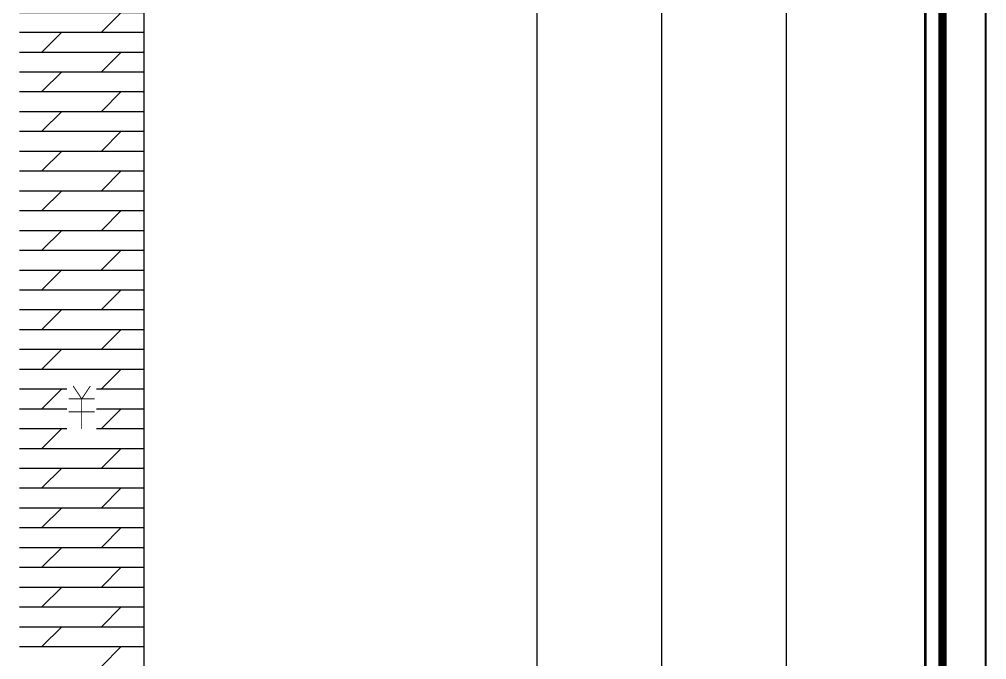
# Model space of a CAD drawing. Header units: millimetres. Extents: x 1264 to 9491, y 619 to 916.
# Drawn here: x 3143.8 to 3256.1, y 693.1 to 767.4 of the extents above; entities that cross this region are included whole.
import ezdxf

# ---------------------------------------------------------------- set-up
doc = ezdxf.new("R2010")
doc.units = ezdxf.units.MM

# ---------------------------------------------------------------- blocks, each defined once
blk = doc.blocks.new('FH_ZHONG.dwg', base_point=(0, 0.03))
blk.add_wipeout([(-1.7, -2.67), (1.7, -2.67), (1.7, 2.73), (-1.7, 2.73)])
at = {"color": 7, "const_width": 0.1}
for points in [[(-1, 2.53), (0, 1.03), (1, 2.53)], [(-1.5, 1.03), (1.5, 1.03)], [(0, 1.03), (0, -2.47)], [(-1.5, -0.47), (1.5, -0.47)]]:
    blk.add_lwpolyline(points, dxfattribs=at)
blk = doc.blocks.new('柱状图图框模板-(昇龙标准).dwg8', base_point=(27, 229))
for points, const_width in [([(0, 0), (210, 0), (210, 297), (0, 297)], 0.25), ([(25, 5), (205, 5), (205, 292), (25, 292)], 1), ([(27, 265), (203, 265), (203, 17), (27, 17)], 0.3)]:
    blk.add_lwpolyline(points, close=True, dxfattribs=dict(const_width=const_width))

msp = doc.modelspace()

# ---------------------------------------------------------------- hatches: boundary and pattern name
at = {"linetype": 'Continuous'}
h = msp.add_hatch(dxfattribs=at)
h.set_pattern_fill('GKNHY1', scale=0.5, style=0, pattern_type=2)
h.set_pattern_definition([(0, (0, 0), (0, 2.3), []), (45, (0, 0), (4e-16, 4.5999997), [3.252691, -6.5053825])])
h.paths.add_polyline_path([(3143.78, 656.29), (3158.26, 656.29), (3158.26, 788.39), (3143.78, 788.39)])

# ---------------------------------------------------------------- linework, layer by layer
at = {"color": 0}
for points in [[(3158.26, 635.89), (3158.26, 819.89)], [(3158.26, 635.89), (3158.26, 819.89)], [(3203.89, 635.89), (3203.89, 819.89)], [(3203.89, 635.89), (3203.89, 819.89)], [(3218.38, 635.89), (3218.38, 819.89)], [(3218.38, 635.89), (3218.38, 819.89)], [(3232.86, 635.89), (3232.86, 819.89)], [(3232.86, 635.89), (3232.86, 819.89)], [(3248.96, 635.89), (3248.96, 819.89)], [(3158.26, 656.29), (3158.26, 788.39)], [(3203.89, 656.29), (3203.89, 788.39)]]:
    msp.add_lwpolyline(points, dxfattribs=at)

# ---------------------------------------------------------------- next in the draw order: block references
msp.add_blockref('FH_ZHONG.dwg', (3151.02, 722.34))

# ---------------------------------------------------------------- next in the draw order: block references
msp.add_blockref('柱状图图框模板-(昇龙标准).dwg8', (3072.96, 847.89))

doc.saveas('drawing.dxf')
